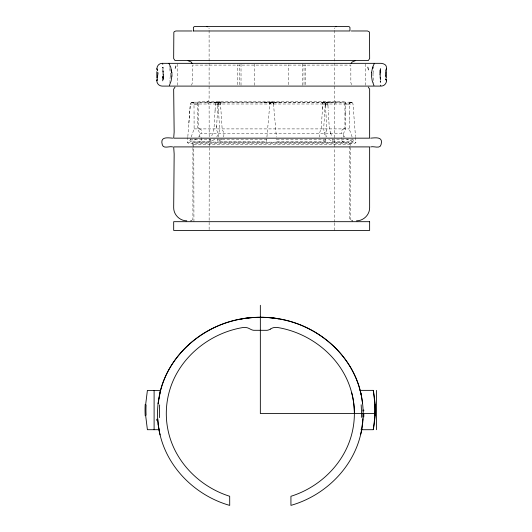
<?xml version="1.0" encoding="UTF-8"?>
<svg xmlns="http://www.w3.org/2000/svg" width="532" height="532" viewBox="0 0 532 532"><rect width="100%" height="100%" fill="white"/><g stroke="black" fill="none" stroke-linecap="round" stroke-linejoin="round"><path stroke-width="0.4" stroke-dasharray="2.66 2" d="M177.622 85.28L177.622 63.335M237.591 84.674L237.591 64.758M239.247 84.674L239.247 64.758M241.023 85.286L241.023 63.335M254.269 85.286L254.269 64.146M288.67 84.674L288.67 64.758M302.256 85.286L302.256 63.335M304.031 84.674L304.031 64.758M305.701 84.674L305.701 64.758M327.951 105.622L327.872 102.157L351.133 102.157L352.457 102.696L352.995 103.999L355.496 136.631M334.222 222.17L334.222 147.83M334.222 147.005L334.222 104.877L334.861 103.328L336.41 102.689M365.703 85.286L365.703 63.335M345.767 113.383L345.793 103.999M349.265 113.383L349.298 103.886L349.75 102.796M345.767 113.343L345.707 128.904A2.208 2.201 0 0 1 345.148 130.353A5.746 5.719 0 0 0 344.011 136.026M352.098 136.904L349.211 128.904L349.245 119.567M349.245 119.594L349.265 113.343M272.643 102.437L273.508 104.066L273.002 102.729L271.659 102.157L273.115 102.876M201.714 137.688C201.914 139.371 201.714 142.011 199.48 142.064M328.35 102.29L271.573 102.164L270.303 102.749L269.817 104.066L270.449 102.61L272.005 102.191M209.129 229.625L209.209 147.903M170.287 76.029L169.728 81.31M373.018 73.403L373.517 68.535M355.556 137.422L355.901 142.576L355.057 143.221L188.262 143.221L187.417 142.576L187.769 137.422M216.551 127.354L217.847 105.555M216.644 125.791L216.464 128.904A2.208 1.556 -82.9 0 0 216.763 130.353A5.746 4.043 -82.9 0 1 217.222 136.026L216.763 137.003M215.088 110.277L215.467 103.294M215.094 110.23L213.984 128.904L211.45 136.904M217.847 105.622L217.94 103.999M322.578 107.171L321.175 128.904A2.208 1.556 -82.9 0 1 320.696 130.353A5.746 4.043 -82.9 0 0 319.539 136.026L319.872 137.003M322.485 108.668L322.984 102.35M187.829 136.631L190.343 103.999L191.487 102.29L193.296 102.164M188.86 123.098L190.343 103.999L352.975 103.999M266.771 138.905L266.552 141.339L218.153 141.339A0.845 0.599 82.9 0 1 217.508 140.913L217.488 140.747A3.458 2.441 82.9 0 1 217.555 139.896L217.734 138.905M266.931 137.003L269.824 103.999M349.291 103.999L350.103 102.536M270.15 102.949C269.285 105.023 270.329 101.738 271.659 102.157M272.524 102.377L270.901 102.317L269.87 103.587M169.522 82.433L169.588 82.081M193.941 221.684L193.788 144.252L194.433 142.702L195.976 142.064L348.147 142.217L348.892 142.702L349.531 144.252L349.531 220.86M334.222 28.788L334.375 27.983M218.12 136.904L219.663 128.904L218.566 111.826M373.723 67.351L373.856 66.666M325.803 140.9L325.837 140.747A3.458 2.441 -82.9 0 0 325.764 139.896L325.591 138.905M210.812 138.905L210.506 139.896A3.458 2.441 -82.9 0 0 210.326 140.747L210.353 140.9M189.971 140.747A3.458 3.445 0 0 1 190.163 139.896L190.503 138.905M191.227 136.904L194.113 128.904L194.047 110.23M269.897 103.487L271.067 102.257M223.447 137.003L223.779 136.019A5.746 4.043 82.9 0 0 222.622 130.36A2.208 1.556 82.9 0 1 222.143 128.904L220.84 108.668M322.944 102.423L322.971 102.377A2.015 0.778 67.6 0 0 322.352 103.654M191.52 85.193L192.478 82.6L192.478 65.097L350.847 65.097L350.847 82.6L351.798 85.193M192.271 220.168L192.917 218.619L192.917 144.099L192.039 143.221M343.207 137.043C344.556 135.753 343.519 133.279 341.657 133.313L201.661 133.313M198.755 137.003L199.307 136.019A5.746 5.719 0 0 0 198.17 130.36A2.208 2.201 0 0 1 197.618 128.904L197.578 119.567M270.209 102.876L272.251 102.257L273.441 103.521M349.81 102.729L351.832 102.29L350.442 102.29C348.546 103.275 351.732 101.811 350.708 102.23A3.618 2.567 -89.2 0 0 350.103 102.536M221.924 138.978L220.986 139.743M214.995 138.978L213.758 139.883M220.986 139.743L218.153 141.339M218.599 102.716L219.942 102.157L219.137 102.164M324.201 102.623A2.015 1.716 47.8 0 1 325.311 103.926L326.063 102.676L327.872 102.157L326.149 102.61L325.252 103.886L323.656 128.904L324.427 132.907M349.936 102.61L351.067 102.164M213.758 139.883L210.931 141.339L190.882 141.339A0.845 0.845 0 0 1 190.004 140.913L189.99 140.747M196.421 138.978L190.882 141.339M349.963 102.649L351.832 102.29M270.449 102.61L270.988 102.284M326.242 102.563L327.872 102.157L323.489 102.164M217.814 103.986A1.895 1.882 -90 0 1 219.004 102.443L219.197 102.35M218.978 102.457L219.716 102.177M326.149 102.61L327.745 102.164L325.67 102.29M214.968 102.29L220.002 102.164M350.555 102.29L352.071 102.696L350.023 102.164M191.872 102.29L193.123 102.423L193.981 103.567L194.047 110.277M206.915 101.811L208.458 101.173L209.103 99.624L209.103 85.625M343.845 128.937C341.611 128.983 341.391 131.63 341.657 133.313M344.064 128.937L344.936 128.059L344.936 104.877L344.297 103.328L342.754 102.689L200.571 102.689L199.021 103.328L198.383 104.877L198.383 128.059L199.261 128.937M351.28 143.221L350.408 144.099L350.408 218.619L351.047 220.168M271.313 102.191L192.205 102.157M271.586 102.157L263.872 102.157M221.232 102.157L215.56 102.157L217.083 102.556L217.96 103.467L218.366 108.728M219.264 102.164L219.942 102.157M327.14 102.164L327.872 102.157L327.007 102.164M197.472 102.164L199.693 101.811L343.625 101.811L345.853 102.164M191.487 102.29L193.528 102.696L192.544 102.197M209.688 102.29L220.8 102.29M263.805 102.29L279.519 102.29M322.525 102.29L333.637 102.29M194.027 104.066L197.532 104.066M215.46 104.066L217.94 104.066M218.073 104.066L220.547 104.066M322.771 104.066L325.252 104.066M325.385 104.066L327.858 104.066M345.793 104.066L349.291 104.066M194.113 128.904L349.211 128.904M190.263 139.57L210.606 139.57M217.601 139.57L266.712 139.57M276.613 139.57L325.717 139.57M332.507 138.905L332.719 139.57L353.168 139.896M325.817 140.913A0.845 0.599 -82.9 0 1 325.172 141.326L276.766 141.339L276.554 138.905M328.636 139.224L332.387 141.339L352.437 141.339A0.845 0.845 0 0 0 353.315 140.913L353.328 140.747A3.458 3.445 0 0 0 353.155 139.896M187.404 142.197L355.921 142.197M193.788 144.252L349.531 144.252M324.061 102.164L323.383 102.157L324.188 102.164M215.447 102.284L216.311 102.164M217.076 102.563C213.385 101.778 218.293 102.097 218.067 103.913A2.015 1.716 -47.8 0 1 219.118 102.623M215.453 102.157L217.169 102.61M323.449 102.164L324.72 102.716M336.41 101.811L334.861 101.173L334.222 99.624L334.222 85.625M206.915 102.689L208.458 103.328L209.103 104.877L209.209 147.078M343.845 142.064C341.611 142.011 341.391 139.371 341.657 137.688M199.48 128.937C201.714 128.983 201.914 131.63 201.714 133.313C199.833 133.233 198.749 135.733 200.118 137.043M350.774 102.157L351.446 102.29M192.883 102.29L193.528 102.696L192.252 102.164L193.515 102.736L194.027 103.999M271.752 102.164C273.056 101.712 274.02 105.176 273.169 102.949M323.602 102.177L324.34 102.457M352.437 141.339L346.897 138.978M325.172 141.339L321.494 139.065M324.128 102.35L324.32 102.437A1.895 1.882 90 0 1 325.511 103.986M273.701 103.873A1.915 1.682 -48.1 0 0 272.617 102.47L272.244 102.25L273.455 103.587M272.251 102.257L272.657 102.457M272.331 102.284L272.876 102.61M344.57 137.003L344.011 136.019M220.334 102.35L220.847 108.728M326.555 137.003L326.103 136.019A5.746 4.043 82.9 0 1 326.562 130.36M220.374 102.423L220.368 102.403A2.015 0.778 -67.6 0 1 220.966 103.654M352.816 138.905L353.062 139.57M330.818 133.572L329.335 128.904L328.231 110.23M332.719 139.57L332.819 139.896A3.458 2.441 82.9 0 1 332.999 140.747L332.972 140.867A0.845 0.599 82.9 0 1 332.387 141.326M330.605 132.907L331.875 136.904M169.389 66.347L169.588 67.345M373.723 82.081L373.79 82.433M324.301 132.242L325.205 136.904M208.95 27.983L209.103 28.788M169.794 68.535L170.287 73.403M373.444 80.458L373.018 76.029M273.501 103.999L276.387 137.003M218.366 108.668L218.659 113.343M325.378 103.999L325.478 105.622M327.945 105.555L328.231 110.277M325.471 105.555L326.036 114.932M326.03 114.899L326.861 128.904A2.208 1.556 82.9 0 1 326.555 130.353M215.453 102.463L215.453 102.869M197.578 119.594L197.532 105.555M197.532 103.999L197.532 105.622M334.222 30.437L334.222 84.801M334.222 222.994L334.222 230.429M209.103 30.437L209.103 84.801M373.025 76.023A6.55 1.177 -90 0 1 373.025 73.409M170.28 73.409A6.55 1.17 90 0 1 170.28 76.023M210.931 141.326A0.845 0.599 -82.9 0 1 210.34 140.913M197.798 104.006A1.915 0.678 -70.2 0 1 198.263 103.042M197.246 103.933A1.895 1.204 -90 0 1 198.163 102.37M345.062 103.042A1.915 0.678 70.2 0 1 345.521 104.006M345.162 102.37A1.895 1.204 90 0 1 346.079 103.933M323.024 102.37A1.383 0.545 25.5 0 1 323.183 102.317M323.416 101.911A1.463 1.111 41.7 0 1 324.294 102.044M271.812 101.891A1.463 1.23 -25.3 0 1 272.677 102.277M270.974 102.443A1.383 0.771 0.1 0 1 271.446 102.324M269.624 103.873A1.915 1.682 48.1 0 1 270.708 102.47A1.895 1.456 90 0 0 269.93 104.013M272.61 102.523A1.895 1.456 -90 0 1 273.395 104.013M219.224 102.516A1.383 0.545 -25.4 0 1 219.63 102.377M220.095 102.39A1.463 0.632 -57.3 0 1 220.075 102.57M220.142 102.317A1.383 0.545 -25.5 0 1 220.301 102.37M219.024 102.044A1.463 1.111 -41.7 0 1 219.902 101.911M270.648 102.277A1.463 1.23 25.3 0 1 271.513 101.891M271.879 102.324A1.383 0.771 -0.1 0 1 272.344 102.443M323.689 102.377A1.383 0.545 25.4 0 1 324.101 102.516M323.25 102.57A1.463 0.632 57.3 0 1 323.23 102.39M192.837 102.284L193.322 102.563L192.837 102.284"/><path stroke-width="0.8" d="M156.827 77.778L156.827 71.647M386.498 77.785L386.498 71.647M145.648 404.646L147.397 390.402L160.558 390.402L158.071 403.748M375.027 415.459L373.284 429.67M362.99 418.704L361.68 429.67M171.849 76.036L171.105 80.904L169.395 85.492M371.569 72.452L372.626 67.165L374.402 63.335M158.656 399.406L158.862 398.155M386.498 80.851C386.445 83.657 384.057 86.044 381.245 86.098L162.08 86.098C159.268 86.038 156.88 83.657 156.827 80.844M159.673 394.046L159.946 392.869M157.632 69.632A13.845 1.45 88 0 0 157.332 70.424C155.883 67.245 158.483 63.288 162.08 63.335L381.245 63.335C390.109 64.591 384.782 70.676 385.414 75.617M385.993 70.417L386.458 68.714M160.192 391.838L160.558 390.402M157.02 80.206L156.88 80.671L157.911 73.842M157.193 79.574L157.046 80.119M361.72 429.45A90.32 90.32 0 0 1 360.729 434.205C352.836 468.473 324.407 495.884 290.931 505.373L290.931 496.283C320.404 487.093 345.228 462.607 352.217 432.197A81.682 81.682 0 0 0 351.619 392.47M160.172 392.077C168.484 357.185 198.137 329.734 232.484 320.929A109.419 109.419 0 0 1 259.935 317.318C306.252 316.327 352.41 349.192 361.354 395.602L362.618 403.748M351.153 63.488L352.124 62.005L355.216 60.721M175.015 87.142L173.665 89.163L174.15 132.082L173.685 138.16L369.64 138.16L369.654 89.163L368.304 87.142M270.482 329.069L271.253 328.603A8.652 8.652 0 0 1 273.521 327.665A5.327 5.327 0 0 1 274.06 327.546L274.432 327.493A14.45 14.45 0 0 1 277.345 327.466C311.626 332.985 342.741 358.422 351.619 392.496A81.748 81.748 0 0 1 354.379 413.53L375.173 413.544M360.516 392.018C352.171 356.912 322.199 329.368 287.599 320.743A109.412 109.412 0 0 0 259.935 317.318C213.611 316.713 167.733 349.956 159.174 396.446A90.24 90.24 0 0 0 160.085 434.897C168.159 468.885 196.454 495.99 229.718 505.4L229.691 496.263C200.238 487.066 175.44 462.581 168.458 432.183A81.662 81.662 0 0 1 169.036 392.563C177.861 358.588 208.79 333.165 242.951 327.532C244.913 327.506 247.014 327.36 248.79 328.364A29.832 29.832 0 0 1 249.774 328.849L251.237 329.587A8.685 8.685 0 0 0 253.099 330.192A7.847 7.847 0 0 0 253.777 330.299L266.858 330.312A9.35 9.35 0 0 0 267.583 330.219A8.971 8.971 0 0 0 270.475 329.049M335.606 26.753L336.41 26.6M190.729 220.807L191.533 220.654M356.513 220.807C363.529 220.913 369.74 214.695 369.64 207.686L369.64 146.905L173.685 146.905L174.157 153.954L173.685 207.686C173.578 214.695 179.796 220.913 186.805 220.807M360.969 429.73L373.258 429.71A102.23 102.23 0 0 0 373.264 390.362L360.969 390.362M192.012 30.976L175.873 30.976L174.323 31.614L173.838 32.359L173.665 58.533L175.015 60.555L368.304 60.555L369.654 58.533L369.487 32.359L368.995 31.614L367.452 30.976L351.306 30.976M193.369 30.976L349.95 30.976L349.95 27.478L349.078 26.6L194.247 26.6L193.369 27.478L193.429 30.976M172.634 138.16C166.935 137.668 159.952 136.644 162.293 144.717C163.218 149.199 169.741 145.868 172.634 146.905M370.684 138.16C376.39 137.668 383.373 136.644 381.032 144.717C380.101 149.199 373.584 145.868 370.684 146.905M354.379 413.53L260.341 413.53L260.341 305.288M168.923 63.335L170.719 67.165L171.783 72.452M206.915 26.6L207.719 26.753M188.102 60.721L191.194 62.005L192.172 63.488M351.792 220.654L352.596 220.807M373.943 85.492L372.24 80.904L371.502 76.036A6.59 1.702 -90 0 1 371.536 72.399M386.491 80.831L385.959 78.896M156.86 68.688L157.193 69.852M386.412 80.565L386.305 80.212M386.252 80.026L385.993 79.015M360.244 390.794L360.151 390.435L360.656 392.436M360.383 391.326L361.354 395.615A90.24 90.24 0 0 1 360.729 434.205M360.862 393.321L361.135 394.558M373.278 390.402L375.027 404.646M157.705 419.116L158.982 429.703L147.397 429.703L145.648 415.459M380.506 82.108L380.46 81.715M162.819 67.325L162.865 67.717M363.077 410.052L363.11 411.01M380.22 78.118L380.181 74.719M163.105 71.315L163.144 74.713M376.51 390.402L376.51 429.703M154.107 390.402L154.107 429.703M372.586 68.522A30.47 1.084 -69.3 0 1 373.158 67.231M367.792 67.165A30.71 0.725 73.7 0 1 368.55 69.865M385.514 77.087A5.194 0.712 89.7 0 1 385.354 75.963M385.986 79.009A13.845 1.45 88 0 1 385.693 79.793M171.816 72.399A6.59 1.709 90 0 1 171.896 76.069M171.018 69.832A29.905 1.097 69.3 0 1 171.57 71.128M175.234 68.329A30.49 0.678 -74.3 0 1 175.859 66.028M379.974 74.653A7.122 0.612 89 0 1 380.054 70.051M380.427 79.847A10.361 0.984 -88.8 0 1 380.333 77.572M380.427 82.054A13.28 1.383 -88.5 0 1 380.3 80.871M380.786 85.419A19.777 1.549 89.5 0 1 380.493 85.16M380.54 73.236A19.711 0.918 -86.1 0 1 380.693 71.734M380.393 72.372A11.345 1.011 89.6 0 1 380.619 68.601M157.805 72.345A5.194 0.712 89.7 0 1 157.971 73.463M163.351 74.773A7.122 0.612 89 0 1 163.271 79.374M162.892 69.586A10.361 0.984 -88.8 0 1 162.992 71.86M162.898 67.378A13.28 1.383 -88.5 0 1 163.025 68.555M162.539 64.013A19.777 1.549 89.5 0 1 162.832 64.266M162.785 76.189A19.711 0.918 -86.1 0 1 162.632 77.692M162.932 77.054A11.345 1.011 89.6 0 1 162.706 80.824M160.085 434.897A90.32 90.32 0 0 1 158.662 427.808M158.323 425.48A90.32 90.32 0 0 1 158.13 423.924M363.143 413.869A90.32 90.32 0 0 1 363.077 416.935M362.704 422.355A90.32 90.32 0 0 1 362.538 423.924M241.235 319A109.705 109.705 0 0 1 278.648 318.841M363.768 410.012A30.47 10.766 87.8 0 1 363.802 410.83M363.835 414.029A30.47 10.766 87.8 0 1 363.762 417.035M361.148 404.766A30.71 8.592 88.6 0 1 361.368 417.401M156.874 420.573A29.905 10.574 -87.8 0 1 156.767 419.216M159.474 417.6A30.49 8.253 -88.7 0 1 159.667 404.885M146.087 404.899A31.614 9.097 -89.8 0 0 145.954 410.046A31.614 9.097 89.8 0 0 146.087 415.206M145.209 415.705A31.614 10.002 90 0 1 145.05 410.046A31.614 10.002 -90 0 1 145.209 404.393M374.588 404.899A31.614 9.097 89.8 0 1 374.721 410.046A31.614 9.097 -89.8 0 1 374.588 415.206M375.466 415.705A31.614 10.002 -90 0 0 375.625 410.046A31.614 10.002 90 0 0 375.466 404.393M369.64 221.684L173.685 221.684L173.685 230.429L369.64 230.429L369.64 221.684"/></g></svg>
